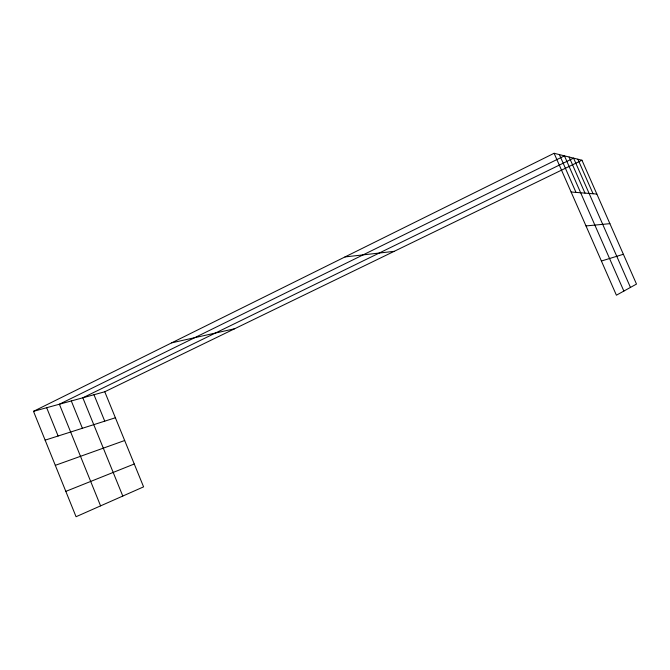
<?xml version="1.0" encoding="UTF-8"?>
<svg xmlns="http://www.w3.org/2000/svg" width="670" height="670" viewBox="0 0 670 670"><rect width="100%" height="100%" fill="white"/><g stroke="black" fill="none" stroke-linecap="round" stroke-linejoin="round"><path stroke-width="1" d="M33.5 411.33L104.771 391.766L143.589 486.856L76.053 516.721L33.5 411.33L554.107 153.279L581.962 160.231L636.5 284.08L616.408 295.202L554.107 153.279M104.771 391.766L581.962 160.231M65.828 491.378L134.26 464M55.309 465.34L124.67 440.508M45.133 440.14L115.391 417.77M601.4 261.015L623.376 254.273M171.671 342.839L234.642 328.744M344.966 256.937L394.195 251.334M585.999 225.932L609.893 223.663M571.108 192.014L596.861 194.057M577.858 159.209L593.067 193.756M630.462 287.422L573.587 158.137L82.82 397.787L122.794 496.051M569.115 157.023L584.985 193.119M623.862 291.073L564.442 155.859L59.379 404.228L100.584 505.875M559.4 154.594L575.999 192.407M93.976 394.731L104.746 421.162M71.296 400.953L82.393 428.281M46.666 407.712L58.114 436.011"/></g></svg>
